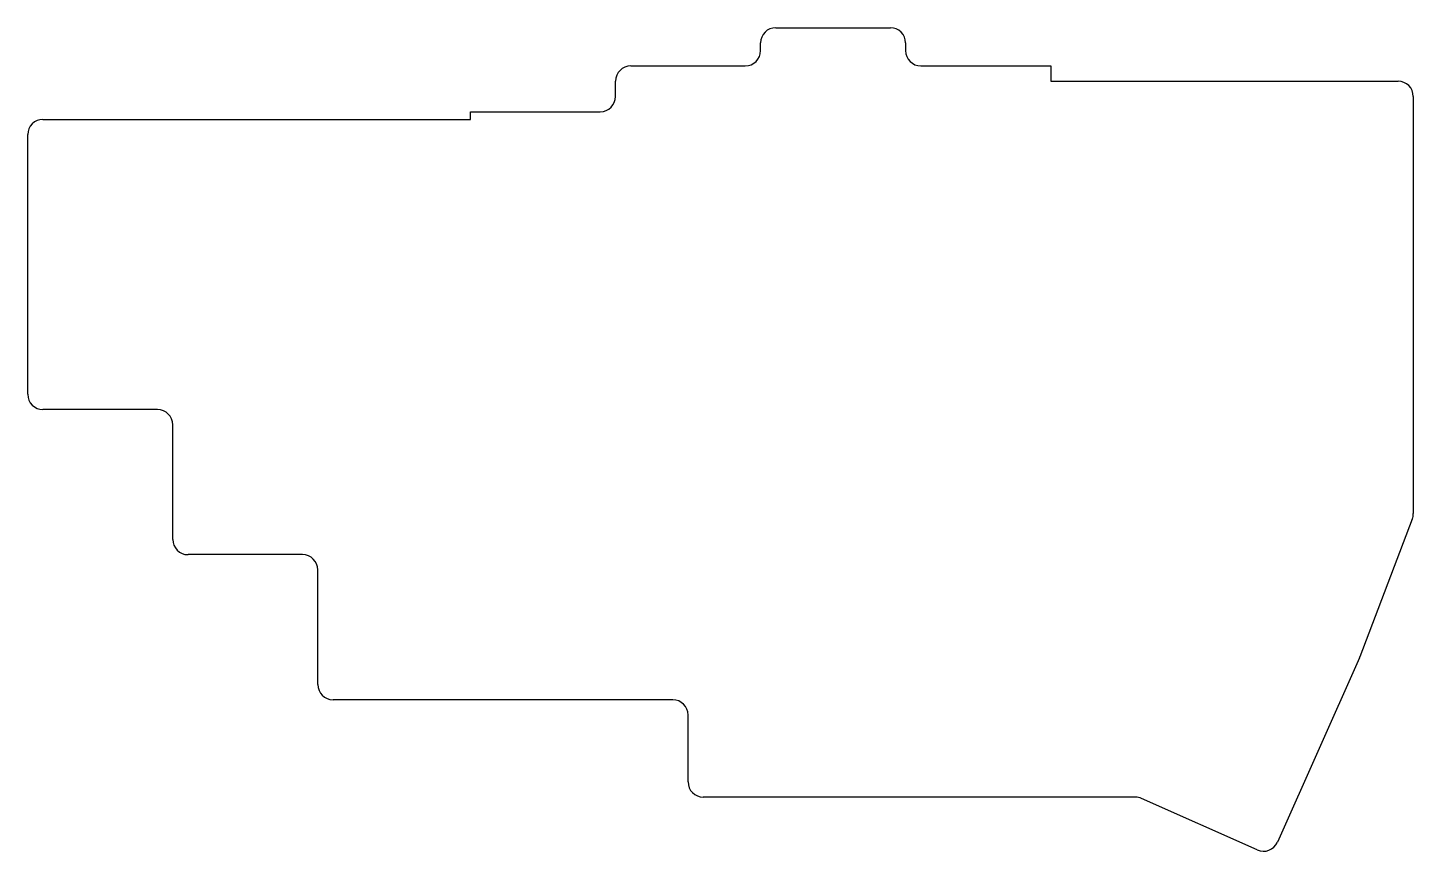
# Model space of a CAD drawing. Header units: millimetres. Extents: x 100 to 281, y -199 to -92.
import ezdxf

# ---------------------------------------------------------------- set-up
doc = ezdxf.new("R2010")
doc.units = ezdxf.units.MM

msp = doc.modelspace()

# ---------------------------------------------------------------- linework, layer by layer
for p, q in [((197.5, -91.5), (212.5, -91.5)), ((195.5, -94.5), (195.5, -93.5)), ((214.5, -93.5), (214.5, -94.5)), ((178.5, -96.5), (193.5, -96.5)), ((216.5, -96.5), (233.5, -96.5)), ((233.5, -96.5), (233.5, -98.5)), ((176.5, -100.5), (176.5, -98.5)), ((233.5, -98.5), (279, -98.5)), ((281, -100.5), (281, -155.13)), ((157.5, -103.5), (157.5, -102.5)), ((157.5, -102.5), (174.5, -102.5)), ((101.5, -103.5), (157.5, -103.5)), ((99.5, -139.5), (99.5, -105.5)), ((116.5, -141.5), (101.5, -141.5)), ((118.5, -158.5), (118.5, -143.5)), ((280.87, -155.84), (273.99, -173.89)), ((135.5, -160.5), (120.5, -160.5)), ((137.5, -177.5), (137.5, -162.5)), ((273.95, -174), (263.2, -198.15)), ((184, -179.5), (139.5, -179.5)), ((186, -190.25), (186, -181.5)), ((244.6, -192.25), (188, -192.25)), ((260.56, -199.17), (245.41, -192.43))]:
    msp.add_line(p, q)
for centre, start, end in [((197.5, -93.5), 90, 180), ((212.5, -93.5), 0, 90), ((193.5, -94.5), 270, 0), ((216.5, -94.5), 180, 270), ((178.5, -98.5), 90, 180), ((279, -100.5), 0, 90), ((174.5, -100.5), 270, 0), ((101.5, -105.5), 90, 180), ((101.5, -139.5), 180, 270), ((116.5, -143.5), 0, 90), ((279, -155.13), 339.1502, 0), ((120.5, -158.5), 180, 270), ((135.5, -162.5), 0, 90), ((272.13, -173.18), 336, 339.1502), ((139.5, -177.5), 180, 270), ((184, -181.5), 0, 90), ((188, -190.25), 180, 269.9961), ((244.6, -194.25), 66, 89.9961), ((261.37, -197.34), 246, 336)]:
    msp.add_arc(centre, 2, start, end)

doc.saveas('drawing.dxf')
